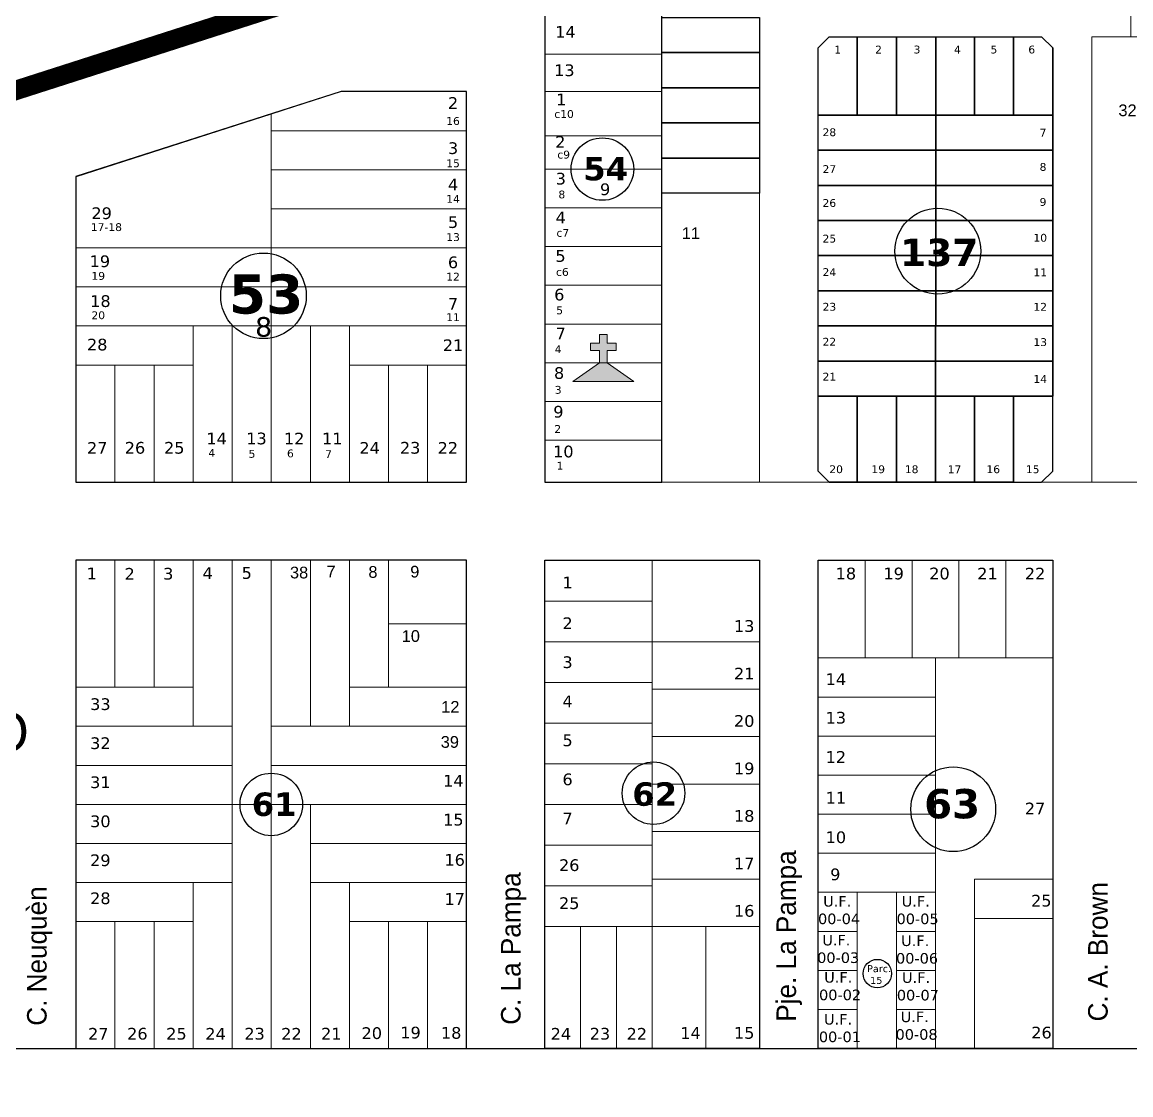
# Model space of a CAD drawing. Header units: millimetres. Extents: x 0 to 6558, y 60 to 10727.
# Drawn here: x 3666.2 to 3950, y 7413.3 to 7687.9 of the extents above; entities that cross this region are included whole.
import ezdxf

# ---------------------------------------------------------------- set-up
doc = ezdxf.new("R2010")
doc.units = ezdxf.units.MM
doc.linetypes.add('ACAD_ISO04W100', pattern=[30, 24, -3, 0, -3])
for name, color, linetype, lineweight in [('0 FERROCARRIL', 5, 'Continuous', 18), ('0 NOMBRE DE BARRIOS', 251, 'Continuous', 35), ('0 N° DE PARCELA', 255, 'Continuous', 25), ('0 SIG - PARCELAS', 252, 'Continuous', 18), ('EQUIPAMIENTOS', 10, 'Continuous', 18)]:
    doc.layers.add(name, color=color, linetype=linetype, lineweight=lineweight)
for name, color, linetype in [('0 NOMBRE DE CALLES', 255, 'Continuous'), ('0 N° DE MANZANA', 255, 'Continuous'), ('0 SIG - CHACRAS', 253, 'Continuous'), ('0 SIG - MANZANAS', 253, 'Continuous'), ('PLANO SIN MENSURA APROBADA VILLA SARMIENTO', 31, 'Continuous')]:
    doc.layers.add(name, color=color, linetype=linetype)
doc.styles.get("Standard").update_dxf_attribs({"font": 'arial.ttf'})
doc.styles.add('STYLE1', font='arial.ttf')

# ---------------------------------------------------------------- blocks, each defined once
blk = doc.blocks.new('IGLESIA')
at = {"linetype": 'Continuous'}
for points in [[(-4.8, 49.2), (-16.3, 49.2), (-16.3, 39.6), (-4.8, 39.6), (-4.8, 24), (4.8, 24), (4.8, 39.6), (16.3, 39.6), (16.3, 49.2), (4.8, 49.2), (4.8, 60), (-4.8, 60)], [(4.8, 24), (-4.8, 24), (-39, 0), (39, 0)]]:
    blk.add_hatch(color=256, dxfattribs=at).paths.add_polyline_path(points)
for p, q in [((-4.8, 60), (-4.8, 49.2)), ((-4.8, 60), (4.8, 60)), ((4.8, 60), (4.8, 49.2)), ((-16.3, 49.2), (-16.3, 39.6)), ((-4.8, 49.2), (-16.3, 49.2)), ((4.8, 49.2), (16.3, 49.2)), ((16.3, 49.2), (16.3, 39.6)), ((-4.8, 39.6), (-16.3, 39.6)), ((-4.8, 39.6), (-4.8, 24)), ((4.8, 39.6), (16.3, 39.6)), ((4.8, 39.6), (4.8, 24)), ((-4.8, 24), (-39, 0)), ((-4.8, 24), (4.8, 24)), ((4.8, 24), (39, 0)), ((-39, 0), (39, 0))]:
    blk.add_line(p, q, dxfattribs=at)

msp = doc.modelspace()

# ---------------------------------------------------------------- linework, layer by layer
at = {"layer": '0 FERROCARRIL', "color": 253, "linetype": 'ACAD_ISO04W100', "const_width": 5}
msp.add_lwpolyline([(109.624, 6684.639), (525.882, 6828.094), (942.14, 6971.549), (1174.005, 7049.313), (1449.871, 7141.835), (1869.827, 7294.051), (2014.038, 7345.499, -0.0608028), (2199.979, 7371.655), (2736.887, 7371.655, 0.0947228), (2818.9, 7395.432), (2901.999, 7425.105), (3179.979, 7514.739), (3199.979, 7521.095), (4019.364, 7784.447, -0.1059511), (4109.937, 7793.522), (4204, 7793.522)], format="xyb", dxfattribs=at)
at = {"layer": '0 N° DE MANZANA'}
for centre, radius in [((3814.736, 7650.27), 8), ((3727.981, 7617.819), 10.95), ((3827.81, 7490.486), 8), ((3904.522, 7486.377), 10.861), ((3729.979, 7487.605), 8)]:
    msp.add_circle(centre, radius, dxfattribs=at)
at = {"layer": '0 N° DE PARCELA'}
msp.add_circle((3885.101, 7444.302), 3.642, dxfattribs=at)
at = {"layer": '0 SIG - CHACRAS'}
msp.add_lwpolyline([(3199.979, 7425.105), (4179.979, 7425.105), (4179.979, 8400.105), (3199.979, 8400.105)], close=True, dxfattribs=at)
at = {"layer": '0 SIG - MANZANAS'}
for points in [[(3829.979, 7697.035), (3799.979, 7690.375), (3799.979, 7570.105), (3829.979, 7570.105), (3829.979, 7697.035)], [(3747.889, 7670.105), (3679.979, 7648.34), (3679.979, 7570.105), (3779.979, 7570.105), (3779.979, 7670.105), (3747.889, 7670.105)]]:
    msp.add_lwpolyline(points, dxfattribs=at)
for points in [[(3747.889, 7670.105), (3679.979, 7648.325), (3679.979, 7570.105), (3779.979, 7570.105), (3779.979, 7670.105)], [(3779.979, 7550.105), (3679.979, 7550.105), (3679.979, 7425.105), (3779.979, 7425.105)], [(3799.979, 7550.105), (3854.979, 7550.105), (3854.979, 7425.105), (3799.979, 7425.105)], [(3869.979, 7550.105), (3929.979, 7550.105), (3929.979, 7425.105), (3869.979, 7425.105)]]:
    msp.add_lwpolyline(points, close=True, dxfattribs=at)
at = {"layer": '0 SIG - PARCELAS'}
for p, q in [((3829.979, 7570.105), (3829.979, 7687.529)), ((3799.979, 7679.675), (3829.979, 7679.675)), ((3799.979, 7670.105), (3829.979, 7670.105)), ((3799.979, 7670.105), (3829.979, 7670.105)), ((3829.979, 7644.105), (3854.979, 7644.105))]:
    msp.add_line(p, q, dxfattribs=at)
for points in [[(3854.979, 7570.105), (3939.979, 7570.105), (3939.979, 7684.105), (3949.979, 7684.105), (3949.979, 7736.475), (3854.979, 7707.553), (3829.979, 7699.745), (3829.979, 7644.105), (3854.979, 7644.105)], [(3829.979, 7697.035), (3799.979, 7690.375), (3799.979, 7679.675), (3829.979, 7679.675)], [(4020.479, 7684.105), (3939.979, 7684.105), (3939.979, 7570.105), (4049.979, 7570.105), (4049.979, 7670.105), (4020.479, 7670.105)], [(3799.979, 7679.675), (3829.979, 7679.675), (3829.979, 7670.105), (3799.979, 7670.105)], [(3799.979, 7670.105), (3829.979, 7670.105), (3829.979, 7658.81), (3799.979, 7658.81)], [(3729.979, 7660.105), (3779.979, 7660.105), (3779.979, 7650.105), (3729.979, 7650.105)], [(3799.979, 7658.81), (3829.979, 7658.81), (3829.979, 7650.27), (3799.979, 7650.27)], [(3729.979, 7650.105), (3779.979, 7650.105), (3779.979, 7640.105), (3729.979, 7640.105)], [(3799.979, 7650.27), (3829.979, 7650.27), (3829.979, 7640.353), (3799.979, 7640.353)], [(3829.979, 7644.105), (3854.979, 7644.105), (3854.979, 7570.105), (3829.979, 7570.105)], [(3829.979, 7644.105), (3854.979, 7644.105), (3854.979, 7570.105), (3829.979, 7570.105)], [(3829.979, 7644.105), (3854.979, 7644.105), (3854.979, 7570.105), (3829.979, 7570.105)], [(3729.979, 7640.105), (3779.979, 7640.105), (3779.979, 7630.105), (3729.979, 7630.105)], [(3799.979, 7640.353), (3829.979, 7640.353), (3829.979, 7630.435), (3799.979, 7630.435)], [(3799.979, 7630.435), (3829.979, 7630.435), (3829.979, 7620.518), (3799.979, 7620.518)], [(3679.979, 7630.105), (3729.979, 7630.105), (3729.979, 7620.105), (3679.979, 7620.105)], [(3729.979, 7630.105), (3779.979, 7630.105), (3779.979, 7620.105), (3729.979, 7620.105)], [(3679.979, 7620.105), (3729.979, 7620.105), (3729.979, 7610.105), (3679.979, 7610.105)], [(3729.979, 7620.105), (3779.979, 7620.105), (3779.979, 7610.105), (3729.979, 7610.105)], [(3799.979, 7620.518), (3829.979, 7620.518), (3829.979, 7610.601), (3799.979, 7610.601)], [(3829.979, 7600.683), (3799.979, 7600.683), (3799.979, 7610.601), (3829.979, 7610.601)], [(3679.979, 7610.105), (3709.979, 7610.105), (3709.979, 7600.105), (3679.979, 7600.105)], [(3709.979, 7610.105), (3719.979, 7610.105), (3719.979, 7570.105), (3709.979, 7570.105)], [(3719.979, 7610.105), (3729.979, 7610.105), (3729.979, 7570.105), (3719.979, 7570.105)], [(3729.979, 7610.105), (3739.979, 7610.105), (3739.979, 7570.105), (3729.979, 7570.105)], [(3739.979, 7610.105), (3749.979, 7610.105), (3749.979, 7570.105), (3739.979, 7570.105)], [(3749.979, 7610.105), (3779.979, 7610.105), (3779.979, 7600.105), (3749.979, 7600.105)], [(3679.979, 7600.105), (3689.979, 7600.105), (3689.979, 7570.105), (3679.979, 7570.105)], [(3689.979, 7600.105), (3699.979, 7600.105), (3699.979, 7570.105), (3689.979, 7570.105)], [(3699.979, 7600.105), (3709.979, 7600.105), (3709.979, 7570.105), (3699.979, 7570.105)], [(3749.979, 7600.105), (3759.979, 7600.105), (3759.979, 7570.105), (3749.979, 7570.105)], [(3759.979, 7600.105), (3769.979, 7600.105), (3769.979, 7570.105), (3759.979, 7570.105)], [(3769.979, 7600.105), (3779.979, 7600.105), (3779.979, 7570.105), (3769.979, 7570.105)], [(3799.979, 7590.766), (3829.979, 7590.766), (3829.979, 7600.683), (3799.979, 7600.683)], [(3829.979, 7580.849), (3799.979, 7580.849), (3799.979, 7590.766), (3829.979, 7590.766)], [(3799.979, 7570.105), (3829.979, 7570.105), (3829.979, 7580.849), (3799.979, 7580.849)], [(3679.979, 7550.105), (3689.979, 7550.105), (3689.979, 7517.605), (3679.979, 7517.605)], [(3689.979, 7550.105), (3699.979, 7550.105), (3699.979, 7517.605), (3689.979, 7517.605)], [(3699.979, 7550.105), (3709.979, 7550.105), (3709.979, 7517.605), (3699.979, 7517.605)], [(3709.979, 7550.105), (3719.979, 7550.105), (3719.979, 7507.605), (3709.979, 7507.605)], [(3719.979, 7550.105), (3729.979, 7550.105), (3729.979, 7487.605), (3719.979, 7487.605)], [(3729.979, 7550.105), (3739.979, 7550.105), (3739.979, 7507.605), (3729.979, 7507.605)], [(3739.979, 7550.105), (3749.979, 7550.105), (3749.979, 7507.605), (3739.979, 7507.605)], [(3749.979, 7550.105), (3759.979, 7550.105), (3759.979, 7517.605), (3749.979, 7517.605)], [(3759.979, 7533.855), (3779.979, 7533.855), (3779.979, 7550.105), (3759.979, 7550.105)], [(3799.979, 7539.688), (3827.479, 7539.688), (3827.479, 7550.105), (3799.979, 7550.105)], [(3827.479, 7529.271), (3854.979, 7529.271), (3854.979, 7550.105), (3827.479, 7550.105)], [(3869.979, 7550.105), (3881.979, 7550.105), (3881.979, 7525.105), (3869.979, 7525.105)], [(3881.979, 7550.105), (3893.979, 7550.105), (3893.979, 7525.105), (3881.979, 7525.105)], [(3893.979, 7550.105), (3905.979, 7550.105), (3905.979, 7525.105), (3893.979, 7525.105)], [(3905.979, 7550.105), (3917.979, 7550.105), (3917.979, 7525.105), (3905.979, 7525.105)], [(3917.979, 7550.105), (3929.979, 7550.105), (3929.979, 7525.105), (3917.979, 7525.105)], [(3799.979, 7529.271), (3827.479, 7529.271), (3827.479, 7539.688), (3799.979, 7539.688)], [(3759.979, 7533.855), (3779.979, 7533.855), (3779.979, 7517.605), (3759.979, 7517.605)], [(3799.979, 7518.855), (3827.479, 7518.855), (3827.479, 7529.271), (3799.979, 7529.271)], [(3827.479, 7517.119), (3854.979, 7517.119), (3854.979, 7529.271), (3827.479, 7529.271)], [(3869.979, 7525.105), (3899.979, 7525.105), (3899.979, 7515.105), (3869.979, 7515.105)], [(3679.979, 7507.605), (3709.979, 7507.605), (3709.979, 7517.605), (3679.979, 7517.605)], [(3749.979, 7507.605), (3779.979, 7507.605), (3779.979, 7517.605), (3749.979, 7517.605)], [(3799.979, 7508.438), (3827.479, 7508.438), (3827.479, 7518.855), (3799.979, 7518.855)], [(3827.479, 7504.966), (3854.979, 7504.966), (3854.979, 7517.119), (3827.479, 7517.119)], [(3869.979, 7515.105), (3899.979, 7515.105), (3899.979, 7505.105), (3869.979, 7505.105)], [(3799.979, 7498.021), (3827.479, 7498.021), (3827.479, 7508.438), (3799.979, 7508.438)], [(3679.979, 7497.605), (3719.979, 7497.605), (3719.979, 7507.605), (3679.979, 7507.605)], [(3729.979, 7507.605), (3779.979, 7507.605), (3779.979, 7497.605), (3729.979, 7497.605)], [(3827.479, 7492.813), (3854.979, 7492.813), (3854.979, 7504.966), (3827.479, 7504.966)], [(3869.979, 7505.105), (3899.979, 7505.105), (3899.979, 7495.105), (3869.979, 7495.105)], [(3679.979, 7487.605), (3719.979, 7487.605), (3719.979, 7497.605), (3679.979, 7497.605)], [(3729.979, 7497.605), (3779.979, 7497.605), (3779.979, 7487.605), (3729.979, 7487.605)], [(3799.979, 7487.605), (3827.479, 7487.605), (3827.479, 7498.021), (3799.979, 7498.021)], [(3869.979, 7495.105), (3899.979, 7495.105), (3899.979, 7485.105), (3869.979, 7485.105)], [(3827.479, 7480.66), (3854.979, 7480.66), (3854.979, 7492.813), (3827.479, 7492.813)], [(3679.979, 7487.605), (3719.979, 7487.605), (3719.979, 7477.605), (3679.979, 7477.605)], [(3719.979, 7425.105), (3729.979, 7425.105), (3729.979, 7487.605), (3719.979, 7487.605)], [(3739.979, 7425.105), (3729.979, 7425.105), (3729.979, 7487.605), (3739.979, 7487.605)], [(3779.979, 7487.605), (3739.979, 7487.605), (3739.979, 7477.605), (3779.979, 7477.605)], [(3799.979, 7477.188), (3827.479, 7477.188), (3827.479, 7487.605), (3799.979, 7487.605)], [(3869.979, 7485.105), (3899.979, 7485.105), (3899.979, 7475.105), (3869.979, 7475.105)], [(3827.479, 7468.508), (3854.979, 7468.508), (3854.979, 7480.66), (3827.479, 7480.66)], [(3679.979, 7477.605), (3719.979, 7477.605), (3719.979, 7467.605), (3679.979, 7467.605)], [(3779.979, 7477.605), (3739.979, 7477.605), (3739.979, 7467.605), (3779.979, 7467.605)], [(3799.979, 7466.771), (3827.479, 7466.771), (3827.479, 7477.188), (3799.979, 7477.188)], [(3869.979, 7475.105), (3899.979, 7475.105), (3899.979, 7465.105), (3869.979, 7465.105)], [(3827.479, 7456.355), (3854.979, 7456.355), (3854.979, 7468.508), (3827.479, 7468.508)], [(3909.979, 7468.455), (3929.979, 7468.455), (3929.979, 7458.375), (3909.979, 7458.375)], [(3679.979, 7467.605), (3709.979, 7467.605), (3709.979, 7457.605), (3679.979, 7457.605)], [(3709.979, 7425.105), (3719.979, 7425.105), (3719.979, 7467.605), (3709.979, 7467.605)], [(3749.979, 7425.105), (3739.979, 7425.105), (3739.979, 7467.605), (3749.979, 7467.605)], [(3779.979, 7467.605), (3749.979, 7467.605), (3749.979, 7457.605), (3779.979, 7457.605)], [(3799.979, 7456.355), (3827.479, 7456.355), (3827.479, 7466.771), (3799.979, 7466.771)], [(3869.979, 7465.105), (3879.979, 7465.105), (3879.979, 7455.105), (3869.979, 7455.105)], [(3879.979, 7465.105), (3889.979, 7465.105), (3889.979, 7425.105), (3879.979, 7425.105)], [(3889.979, 7465.105), (3899.979, 7465.105), (3899.979, 7455.105), (3889.979, 7455.105)], [(3679.979, 7425.105), (3689.979, 7425.105), (3689.979, 7457.605), (3679.979, 7457.605)], [(3689.979, 7425.105), (3699.979, 7425.105), (3699.979, 7457.605), (3689.979, 7457.605)], [(3699.979, 7425.105), (3709.979, 7425.105), (3709.979, 7457.605), (3699.979, 7457.605)], [(3759.979, 7425.105), (3749.979, 7425.105), (3749.979, 7457.605), (3759.979, 7457.605)], [(3769.979, 7425.105), (3759.979, 7425.105), (3759.979, 7457.605), (3769.979, 7457.605)], [(3779.979, 7425.105), (3769.979, 7425.105), (3769.979, 7457.605), (3779.979, 7457.605)], [(3909.979, 7458.375), (3929.979, 7458.375), (3929.979, 7425.105), (3909.979, 7425.105)], [(3799.979, 7456.355), (3809.146, 7456.355), (3809.146, 7425.105), (3799.979, 7425.105)], [(3809.146, 7456.355), (3818.312, 7456.355), (3818.312, 7425.105), (3809.146, 7425.105)], [(3818.312, 7456.355), (3827.479, 7456.355), (3827.479, 7425.105), (3818.312, 7425.105)], [(3827.479, 7456.355), (3841.229, 7456.355), (3841.229, 7425.105), (3827.479, 7425.105)], [(3841.229, 7456.355), (3854.979, 7456.355), (3854.979, 7425.105), (3841.229, 7425.105)], [(3869.979, 7455.105), (3879.979, 7455.105), (3879.979, 7445.105), (3869.979, 7445.105)], [(3889.979, 7455.105), (3899.979, 7455.105), (3899.979, 7445.105), (3889.979, 7445.105)], [(3869.979, 7445.105), (3879.979, 7445.105), (3879.979, 7435.105), (3869.979, 7435.105)], [(3889.979, 7445.105), (3899.979, 7445.105), (3899.979, 7435.105), (3889.979, 7435.105)], [(3869.979, 7435.105), (3879.979, 7435.105), (3879.979, 7425.105), (3869.979, 7425.105)], [(3889.979, 7435.105), (3899.979, 7435.105), (3899.979, 7425.105), (3889.979, 7425.105)]]:
    msp.add_lwpolyline(points, close=True, dxfattribs=at)
for points in [[(3747.889, 7670.105), (3729.979, 7664.365), (3729.979, 7660.105), (3779.979, 7660.105), (3779.979, 7670.105), (3747.889, 7670.105)], [(3679.979, 7648.325), (3679.979, 7630.105), (3729.979, 7630.105), (3729.979, 7664.361), (3679.979, 7648.325)], [(3872.809, 7570.105), (3927.149, 7570.105)], [(3872.809, 7570.105), (3927.149, 7570.105)], [(3899.979, 7525.105), (3929.979, 7525.105), (3929.979, 7468.455), (3909.979, 7468.455), (3909.979, 7425.105), (3899.979, 7425.105), (3899.979, 7525.105)]]:
    msp.add_lwpolyline(points, dxfattribs=at)
at = {"layer": 'PLANO SIN MENSURA APROBADA VILLA SARMIENTO'}
for p, q in [((3869.979, 7681.275), (3872.809, 7684.105)), ((3872.809, 7684.105), (3927.149, 7684.105)), ((3879.979, 7664.105), (3879.979, 7684.105)), ((3889.979, 7664.105), (3889.979, 7684.105)), ((3900.052, 7628.105), (3900.052, 7684.105)), ((3909.979, 7664.105), (3909.979, 7684.105)), ((3919.979, 7664.105), (3919.979, 7684.105)), ((3927.149, 7684.105), (3929.979, 7681.275)), ((3869.979, 7572.935), (3869.979, 7681.275)), ((3929.979, 7572.935), (3929.979, 7681.275)), ((3829.979, 7680.105), (3854.979, 7680.105)), ((3829.979, 7671.105), (3854.979, 7671.105)), ((3829.979, 7662.105), (3854.979, 7662.105)), ((3869.979, 7664.105), (3929.979, 7664.105)), ((3829.979, 7653.105), (3854.979, 7653.105)), ((3869.979, 7655.105), (3929.979, 7655.105)), ((3869.979, 7646.105), (3929.979, 7646.105)), ((3869.979, 7637.105), (3899.979, 7637.105)), ((3899.979, 7637.105), (3929.979, 7637.105)), ((3869.979, 7628.105), (3899.979, 7628.105)), ((3899.979, 7628.105), (3929.979, 7628.105)), ((3899.979, 7570.105), (3900.052, 7628.105)), ((3869.979, 7619.105), (3900.052, 7619.105)), ((3900.052, 7619.105), (3929.979, 7619.105)), ((3869.979, 7610.105), (3929.979, 7610.105)), ((3869.979, 7601.105), (3929.979, 7601.105)), ((3869.979, 7592.105), (3929.979, 7592.105)), ((3879.979, 7570.105), (3879.979, 7592.105)), ((3889.979, 7570.105), (3889.979, 7592.105)), ((3909.979, 7570.105), (3909.979, 7592.105)), ((3919.979, 7570.105), (3919.979, 7592.105)), ((3869.979, 7572.935), (3872.809, 7570.105)), ((3929.979, 7572.935), (3927.149, 7570.105)), ((3872.809, 7570.105), (3927.149, 7570.105))]:
    msp.add_line(p, q, dxfattribs=at)
for points in [[(3829.979, 7689.105), (3854.979, 7689.105), (3854.979, 7680.105), (3829.979, 7680.105)], [(3872.809, 7684.105), (3879.979, 7684.105), (3879.979, 7664.105), (3869.979, 7664.105), (3869.979, 7681.275)], [(3879.979, 7684.105), (3889.979, 7684.105), (3889.979, 7664.105), (3879.979, 7664.105)], [(3889.979, 7684.105), (3900.052, 7684.105), (3900.052, 7664.105), (3889.979, 7664.105)], [(3900.052, 7684.105), (3909.979, 7684.105), (3909.979, 7664.105), (3900.052, 7664.105)], [(3909.979, 7684.105), (3919.979, 7684.105), (3919.979, 7664.105), (3909.979, 7664.105)], [(3919.979, 7684.105), (3927.149, 7684.105), (3929.979, 7681.275), (3929.979, 7664.105), (3919.979, 7664.105)], [(3829.979, 7680.105), (3854.979, 7680.105), (3854.979, 7671.105), (3829.979, 7671.105)], [(3829.979, 7671.105), (3854.979, 7671.105), (3854.979, 7662.105), (3829.979, 7662.105)], [(3829.979, 7662.105), (3854.979, 7662.105), (3854.979, 7653.105), (3829.979, 7653.105)], [(3869.979, 7664.105), (3900.052, 7664.105), (3900.052, 7655.105), (3869.979, 7655.105)], [(3900.052, 7664.105), (3929.979, 7664.105), (3929.979, 7655.105), (3900.052, 7655.105)], [(3829.979, 7653.105), (3854.979, 7653.105), (3854.979, 7644.105), (3829.979, 7644.105)], [(3869.979, 7655.105), (3900.052, 7655.105), (3900.052, 7646.105), (3869.979, 7646.105)], [(3900.052, 7655.105), (3929.979, 7655.105), (3929.979, 7646.105), (3900.052, 7646.105)], [(3869.979, 7646.105), (3900.052, 7646.105), (3900.052, 7637.105), (3869.979, 7637.105)], [(3900.052, 7646.105), (3929.979, 7646.105), (3929.979, 7637.105), (3900.052, 7637.105)], [(3869.979, 7637.105), (3900.052, 7637.105), (3900.052, 7628.105), (3869.979, 7628.105)], [(3900.052, 7637.105), (3929.979, 7637.105), (3929.979, 7628.105), (3900.052, 7628.105)], [(3869.979, 7628.105), (3900.052, 7628.105), (3900.052, 7619.105), (3869.979, 7619.105)], [(3869.979, 7628.105), (3900.052, 7628.105), (3900.052, 7619.105), (3869.979, 7619.105)], [(3900.052, 7628.105), (3929.979, 7628.105), (3929.979, 7619.105), (3900.052, 7619.105)], [(3869.979, 7619.105), (3900.03, 7619.105), (3900.03, 7610.105), (3869.979, 7610.105)], [(3900.03, 7619.105), (3929.979, 7619.105), (3929.979, 7610.105), (3900.03, 7610.105)], [(3869.979, 7610.105), (3900.018, 7610.105), (3900.018, 7601.105), (3869.979, 7601.105)], [(3900.018, 7610.105), (3929.979, 7610.105), (3929.979, 7601.105), (3900.018, 7601.105)], [(3869.979, 7601.105), (3900.007, 7601.105), (3900.007, 7592.105), (3869.979, 7592.105)], [(3900.018, 7601.105), (3929.979, 7601.105), (3929.979, 7592.105), (3900.018, 7592.105)], [(3869.979, 7592.105), (3879.979, 7592.105), (3879.979, 7570.105), (3872.809, 7570.105), (3869.979, 7572.935)], [(3879.979, 7592.105), (3889.979, 7592.105), (3889.979, 7570.105), (3879.979, 7570.105)], [(3889.979, 7592.105), (3899.979, 7592.105), (3899.979, 7570.105), (3889.979, 7570.105)], [(3900.018, 7592.105), (3909.979, 7592.105), (3909.979, 7570.105), (3900.018, 7570.105)], [(3909.979, 7592.105), (3919.979, 7592.105), (3919.979, 7570.105), (3909.979, 7570.105)], [(3929.979, 7592.105), (3919.979, 7592.105), (3919.979, 7570.105), (3927.149, 7570.105), (3929.979, 7572.935)]]:
    msp.add_lwpolyline(points, close=True, dxfattribs=at)
msp.add_circle((3900.577, 7629.255), 11.004, dxfattribs=at)

# ---------------------------------------------------------------- block references
at = {"layer": 'EQUIPAMIENTOS', "linetype": 'Continuous', "xscale": 0.2000000000007276, "yscale": 0.2000000000007276, "zscale": 0.2000000000007276}
msp.add_blockref('IGLESIA', (3814.979, 7595.883), dxfattribs=at)

# ---------------------------------------------------------------- texts
at = {"layer": '0 NOMBRE DE BARRIOS', "linetype": 'Continuous', "lineweight": 25, "insert": (3599.335, 7506.114), "char_height": 10, "width": 338.88889, "attachment_point": 5}
msp.add_mtext('{\\fBankGothic Lt BT|b0|i0|c0|p34;Bº VILLA SARMIENTO}', dxfattribs=at)
at = {"layer": '0 NOMBRE DE CALLES', "linetype": 'Continuous', "char_height": 5, "width": 783.33333, "attachment_point": 4, "rotation": 90}
for s, insert in [('\\pt10;{\\fBankGothic Lt BT|b0|i0|c0|p34;Pje. La Pampa}', (3862.543, 7431.979)), ('\\pt10;{\\fBankGothic Lt BT|b0|i0|c0|p34;C. La Pampa}', (3792.041, 7431.184)), ('\\pt10;{\\fBankGothic Lt BT|b0|i0|c0|p34;C. Neuquèn}', (3670.732, 7430.949)), ('\\pt10;{\\fBankGothic Lt BT|b0|i0|c0|p34;C. A. Brown}', (3941.584, 7432.049))]:
    msp.add_mtext(s, dxfattribs=dict(at, insert=insert))
at = {"layer": '0 N° DE MANZANA', "attachment_point": 4}
for s, insert, char_height, width in [('{\\fVerdana|b1|i0|c0|p34;54}', (3809.84, 7650.333), 6, 335.72646), ('{\\fVerdana|b1|i0|c0|p34;53}', (3719.108, 7618.191), 10, 338.88889), ('{\\fVerdana|b0|i0|c0|p34;\\C256;8}', (3725.847, 7609.827), 5, 338.88889), ('{\\fVerdana|b1|i0|c0|p34;62}', (3822.376, 7490.211), 6, 338.88889), ('{\\fVerdana|b1|i0|c0|p34;63}', (3897.081, 7487.733), 7.5, 254.16667), ('{\\fVerdana|b1|i0|c0|p34;61}', (3724.979, 7487.605), 6, 338.88889)]:
    msp.add_mtext(s, dxfattribs=dict(at, insert=insert, char_height=char_height, width=width))
at = {"layer": '0 N° DE PARCELA', "char_height": 3, "attachment_point": 4, "style": 'STYLE1'}
for s, insert in [('\\pt6;{\\fVerdana|b0|i0|c0|p34;14}', (3802.645, 7685.393)), ('\\pt6;{\\fVerdana|b0|i0|c0|p34;13}', (3802.37, 7675.539)), ('\\pt9;{\\fVerdana|b0|i0|c0|p34;2}', (3775.199, 7667.184)), ('\\pt9;{\\fVerdana|b0|i0|c0|p34;1}', (3802.895, 7668.085)), ('32', (3946.807, 7665.296)), ('\\pt9;{\\fVerdana|b0|i0|c0|p34;2}', (3802.65, 7657.225)), ('\\pt9;{\\fVerdana|b0|i0|c0|p34;3}', (3775.199, 7655.596)), ('\\pt9;{\\fVerdana|b0|i0|c0|p34;4}', (3775.199, 7646.294)), ('\\pt9;{\\fVerdana|b0|i0|c0|p34;3}', (3802.767, 7647.794)), ('\\pt9;{\\fVerdana|b0|i0|c0|p34;9}', (3814.125, 7645.074)), ('\\pt9;{\\fVerdana|b0|i0|c0|p34;29}', (3683.947, 7638.945)), ('\\pt9;{\\fVerdana|b0|i0|c0|p34;4}', (3802.771, 7637.875)), ('\\pt9;{\\fVerdana|b0|i0|c0|p34;5}', (3775.199, 7636.669)), ('11', (3835.053, 7633.859)), ('\\pt9;{\\fVerdana|b0|i0|c0|p34;19}', (3683.487, 7626.637)), ('\\pt9;{\\fVerdana|b0|i0|c0|p34;6}', (3775.199, 7626.378)), ('\\pt9;{\\fVerdana|b0|i0|c0|p34;5}', (3802.705, 7627.999)), ('\\pt9;{\\fVerdana|b0|i0|c0|p34;6}', (3802.388, 7618.12)), ('\\pt9;{\\fVerdana|b0|i0|c0|p34;7}', (3775.199, 7615.782)), ('\\pt9;{\\fVerdana|b0|i0|c0|p34;7}', (3802.746, 7608.156)), ('\\pt9;{\\fVerdana|b0|i0|c0|p34;28}', (3682.812, 7605.313)), ('\\pt9;{\\fVerdana|b0|i0|c0|p34;21}', (3773.886, 7605.16)), ('\\pt9;{\\fVerdana|b0|i0|c0|p34;8}', (3802.345, 7598.033)), ('\\pt9;{\\fVerdana|b0|i0|c0|p34;9}', (3802.166, 7588.115)), ('\\pt9;{\\fVerdana|b0|i0|c0|p34;14}', (3713.375, 7581.272)), ('\\pt9;{\\fVerdana|b0|i0|c0|p34;13}', (3723.582, 7581.272)), ('\\pt9;{\\fVerdana|b0|i0|c0|p34;12}', (3733.224, 7581.272)), ('\\pt9;{\\fVerdana|b0|i0|c0|p34;11}', (3742.975, 7581.272)), ('\\pt9;{\\fVerdana|b0|i0|c0|p34;27}', (3682.812, 7578.883)), ('\\pt9;{\\fVerdana|b0|i0|c0|p34;26}', (3692.484, 7578.883)), ('\\pt9;{\\fVerdana|b0|i0|c0|p34;25}', (3702.529, 7578.883)), ('\\pt9;{\\fVerdana|b0|i0|c0|p34;24}', (3752.521, 7578.883)), ('\\pt9;{\\fVerdana|b0|i0|c0|p34;23}', (3762.908, 7578.883)), ('\\pt9;{\\fVerdana|b0|i0|c0|p34;22}', (3772.555, 7578.883)), ('\\pt9;{\\fVerdana|b0|i0|c0|p34;10}', (3802.116, 7577.936)), ('\\pt6;{\\fVerdana|b0|i0|c0|p34;1}', (3682.737, 7546.74)), ('\\pt6;{\\fVerdana|b0|i0|c0|p34;2}', (3692.43, 7546.642)), ('\\pt6;{\\fVerdana|b0|i0|c0|p34;3}', (3702.319, 7546.642)), ('\\pt6;{\\fVerdana|b0|i0|c0|p34;4}', (3712.403, 7546.838)), ('\\pt6;{\\fVerdana|b0|i0|c0|p34;5}', (3722.403, 7546.838)), ('38', (3734.772, 7546.955)), ('7', (3744.13, 7547.26)), ('8', (3754.842, 7547.103)), ('9', (3765.555, 7547.182)), ('\\pt6;{\\fVerdana|b0|i0|c0|p34;18}', (3874.431, 7546.698)), ('\\pt6;{\\fVerdana|b0|i0|c0|p34;19}', (3886.657, 7546.698)), ('\\pt6;{\\fVerdana|b0|i0|c0|p34;20}', (3898.383, 7546.698)), ('\\pt6;{\\fVerdana|b0|i0|c0|p34;21}', (3910.663, 7546.698)), ('\\pt6;{\\fVerdana|b0|i0|c0|p34;22}', (3922.85, 7546.698)), ('\\pt6;{\\fVerdana|b0|i0|c0|p34;1}', (3804.504, 7544.409)), ('\\pt6;{\\fVerdana|b0|i0|c0|p34;2}', (3804.504, 7533.993)), ('\\pt6;{\\fVerdana|b0|i0|c0|p34;13}', (3848.406, 7533.255)), ('10', (3763.365, 7530.7)), ('\\pt6;{\\fVerdana|b0|i0|c0|p34;3}', (3804.504, 7523.993)), ('\\pt6;{\\fVerdana|b0|i0|c0|p34;21}', (3848.406, 7521.102)), ('\\pt6;{\\fVerdana|b0|i0|c0|p34;14}', (3871.868, 7519.668)), ('\\pt6;{\\fVerdana|b0|i0|c0|p34;33}', (3683.621, 7513.254)), ('12', (3773.481, 7512.579)), ('\\pt6;{\\fVerdana|b0|i0|c0|p34;4}', (3804.504, 7513.993)), ('\\pt6;{\\fVerdana|b0|i0|c0|p34;13}', (3871.868, 7509.777)), ('\\pt6;{\\fVerdana|b0|i0|c0|p34;20}', (3848.406, 7508.949)), ('\\pt6;{\\fVerdana|b0|i0|c0|p34;5}', (3804.504, 7503.993)), ('\\pt6;{\\fVerdana|b0|i0|c0|p34;32}', (3683.621, 7503.254)), ('39', (3773.356, 7503.583)), ('\\pt6;{\\fVerdana|b0|i0|c0|p34;12}', (3871.868, 7499.753)), ('\\pt6;{\\fVerdana|b0|i0|c0|p34;19}', (3848.406, 7496.797)), ('\\pt6;{\\fVerdana|b0|i0|c0|p34;31}', (3683.621, 7493.254)), ('\\pt6;{\\fVerdana|b0|i0|c0|p34;14}', (3773.963, 7493.681)), ('\\pt6;{\\fVerdana|b0|i0|c0|p34;6}', (3804.504, 7493.993)), ('\\pt6;{\\fVerdana|b0|i0|c0|p34;11}', (3871.868, 7489.332)), ('\\pt6;{\\fVerdana|b0|i0|c0|p34;7}', (3804.504, 7483.993)), ('\\pt6;{\\fVerdana|b0|i0|c0|p34;18}', (3848.406, 7484.644)), ('\\pt9;{\\fVerdana|b0|i0|c0|p34;27}', (3922.85, 7486.56)), ('\\pt6;{\\fVerdana|b0|i0|c0|p34;30}', (3683.621, 7483.254)), ('\\pt6;{\\fVerdana|b0|i0|c0|p34;15}', (3773.963, 7483.681)), ('\\pt6;{\\fVerdana|b0|i0|c0|p34;10}', (3871.868, 7479.175)), ('\\pt6;{\\fVerdana|b0|i0|c0|p34;29}', (3683.621, 7473.285)), ('\\pt6;{\\fVerdana|b0|i0|c0|p34;16}', (3774.303, 7473.391)), ('\\pt6;{\\fVerdana|b0|i0|c0|p34;26}', (3803.621, 7472.035)), ('\\pt6;{\\fVerdana|b0|i0|c0|p34;17}', (3848.406, 7472.491)), ('\\pt6;{\\fVerdana|b0|i0|c0|p34;9}', (3873.027, 7469.667)), ('\\pt6;{\\fVerdana|b0|i0|c0|p34;28}', (3683.621, 7463.547)), ('\\pt6;{\\fVerdana|b0|i0|c0|p34;17}', (3774.303, 7463.391)), ('\\pt6;{\\fVerdana|b0|i0|c0|p34;25}', (3803.621, 7462.297)), ('\\pt6;{\\fVerdana|b0|i0|c0|p34; \\H0.9x;U.F.\\P00-04}', (3869.923, 7460.54)), ('\\pt6;{\\fVerdana|b0|i0|c0|p34; \\H0.9x;U.F.\\P00-05}', (3890.021, 7460.54)), ('\\pt9;{\\fVerdana|b0|i0|c0|p34;25}', (3924.442, 7462.941)), ('\\pt6;{\\fVerdana|b0|i0|c0|p34;16}', (3848.406, 7460.338)), ('\\pt6;{\\fVerdana|b0|i0|c0|p34; \\H0.9x;U.F.\\P00-03}', (3869.697, 7450.59)), ('\\pt6;{\\fVerdana|b0|i0|c0|p34; \\H0.9x;U.F.\\P00-06}', (3889.881, 7450.436)), ('\\pt6;{\\fVerdana|b0|i0|c0|p34; \\H0.9x;U.F.\\P00-02}', (3870.185, 7441.065)), ('\\pt6;{\\fVerdana|b0|i0|c0|p34; \\H0.9x;U.F.\\P00-07}', (3890.091, 7441.003)), ('\\pt6;{\\fVerdana|b0|i0|c0|p34; \\H0.9x;U.F.\\P00-08}', (3889.763, 7430.946)), ('\\pt6;{\\fVerdana|b0|i0|c0|p34; \\H0.9x;U.F.\\P00-01}', (3870.141, 7430.327)), ('\\pt6;{\\fVerdana|b0|i0|c0|p34;27}', (3683.092, 7428.873)), ('\\pt6;{\\fVerdana|b0|i0|c0|p34;26}', (3693.092, 7428.873)), ('\\pt6;{\\fVerdana|b0|i0|c0|p34;25}', (3703.092, 7428.873)), ('\\pt6;{\\fVerdana|b0|i0|c0|p34;24}', (3713.092, 7428.873)), ('\\pt6;{\\fVerdana|b0|i0|c0|p34;23}', (3723.092, 7428.873)), ('\\pt6;{\\fVerdana|b0|i0|c0|p34;22}', (3732.53, 7428.873)), ('\\pt6;{\\fVerdana|b0|i0|c0|p34;21}', (3742.733, 7428.919)), ('\\pt6;{\\fVerdana|b0|i0|c0|p34;20}', (3753.092, 7429.021)), ('\\pt6;{\\fVerdana|b0|i0|c0|p34;19}', (3763.004, 7429.168)), ('\\pt6;{\\fVerdana|b0|i0|c0|p34;18}', (3773.406, 7429.088)), ('\\pt6;{\\fVerdana|b0|i0|c0|p34;24}', (3801.484, 7428.873)), ('\\pt6;{\\fVerdana|b0|i0|c0|p34;23}', (3811.484, 7428.873)), ('\\pt6;{\\fVerdana|b0|i0|c0|p34;22}', (3820.922, 7428.873)), ('\\pt6;{\\fVerdana|b0|i0|c0|p34;14}', (3834.656, 7429.088)), ('\\pt6;{\\fVerdana|b0|i0|c0|p34;15}', (3848.406, 7429.088)), ('\\pt9;{\\fVerdana|b0|i0|c0|p34;26}', (3924.493, 7429.167))]:
    msp.add_mtext(s, dxfattribs=dict(at, insert=insert))
at = {"layer": '0 N° DE PARCELA', "color": 7, "attachment_point": 4}
for s, insert, char_height in [('\\pt6;{\\fVerdana|b0|i0|c0|p34;c10}', (3802.417, 7664.344), 2), ('\\pt6;{\\fVerdana|b0|i0|c0|p34;\\C256;16}', (3774.758, 7662.568), 2), ('\\pt6;{\\fVerdana|b0|i0|c0|p34;c9}', (3803.189, 7653.952), 2), ('\\pt6;{\\fVerdana|b0|i0|c0|p34;\\C256;15}', (3774.758, 7651.727), 2), ('\\pt6;{\\fVerdana|b0|i0|c0|p34;8}', (3803.472, 7643.753), 2), ('\\pt6;{\\fVerdana|b0|i0|c0|p34;\\C256;14}', (3774.758, 7642.64), 2), ('\\pt6;{\\fVerdana|b0|i0|c0|p34;\\C256;13}', (3774.758, 7632.844), 2), ('\\pt6;{\\fVerdana|b0|i0|c0|p34;c7}', (3802.976, 7633.918), 2), ('\\pt6;{\\fVerdana|b0|i0|c0|p34;c6}', (3802.863, 7623.912), 2), ('\\pt6;{\\fVerdana|b0|i0|c0|p34;\\C256;19}', (3683.947, 7622.897), 2), ('\\pt6;{\\fVerdana|b0|i0|c0|p34;\\C256;12}', (3774.758, 7622.734), 2), ('\\pt6;{\\fVerdana|b0|i0|c0|p34;\\C256;11}', (3774.758, 7612.36), 2), ('\\pt6;{\\fVerdana|b0|i0|c0|p34;5}', (3802.918, 7614.085), 2), ('\\pt6;{\\fVerdana|b0|i0|c0|p34;4}', (3802.529, 7604.161), 2), ('\\pt6;{\\fVerdana|b0|i0|c0|p34;3}', (3802.534, 7593.731), 2), ('\\pt6;{\\fVerdana|b0|i0|c0|p34;2}', (3802.422, 7583.727), 2), ('\\pt6;{\\fVerdana|b0|i0|c0|p34;\\C256;4}', (3713.884, 7577.61), 2), ('\\pt6;{\\fVerdana|b0|i0|c0|p34;\\C256;5}', (3724.181, 7577.345), 2), ('\\pt6;{\\fVerdana|b0|i0|c0|p34;\\C256;6}', (3734.008, 7577.452), 2), ('\\pt6;{\\fVerdana|b0|i0|c0|p34;\\C256;7}', (3743.759, 7577.281), 2), ('\\pt6;{\\fVerdana|b0|i0|c0|p34;1}', (3803.022, 7574.324), 2), ('\\pt5.4;{\\fVerdana|b0|i0|c0|p34;\\C256;Parc.\\P 15}', (3882.47, 7444.046), 1.8)]:
    msp.add_mtext(s, dxfattribs=dict(at, insert=insert, char_height=char_height))
at = {"layer": '0 N° DE PARCELA', "color": 7, "char_height": 2, "attachment_point": 4}
for s, insert, width in [('\\pt6;{\\fVerdana|b0|i0|c0|p34;\\C256;17-18}', (3683.798, 7635.392), 1.38659), ('\\pt6;{\\fVerdana|b0|i0|c0|p34;\\C256;20}', (3683.947, 7612.823), 3.8443)]:
    msp.add_mtext(s, dxfattribs=dict(at, insert=insert, width=width))
at = {"layer": '0 N° DE PARCELA', "insert": (3683.629, 7616.441), "char_height": 3, "width": 4.41437, "attachment_point": 4, "style": 'STYLE1'}
msp.add_mtext('\\pt9;{\\fVerdana|b0|i0|c0|p34;18}', dxfattribs=at)
at = {"layer": 'PLANO SIN MENSURA APROBADA VILLA SARMIENTO', "char_height": 2, "attachment_point": 4}
for s, insert in [('\\pt6;{\\fVerdana|b0|i0|c0|p34;1}', (3874.091, 7680.861)), ('\\pt6;{\\fVerdana|b0|i0|c0|p34;2}', (3884.534, 7680.861)), ('\\pt6;{\\fVerdana|b0|i0|c0|p34;3}', (3894.382, 7680.861)), ('\\pt6;{\\fVerdana|b0|i0|c0|p34;4}', (3904.719, 7680.861)), ('\\pt6;{\\fVerdana|b0|i0|c0|p34;5}', (3914.051, 7680.861)), ('\\pt6;{\\fVerdana|b0|i0|c0|p34;6}', (3923.744, 7680.861)), ('\\pt6;{\\fVerdana|b0|i0|c0|p34;28}', (3871.073, 7659.679)), ('\\pt6;{\\fVerdana|b0|i0|c0|p34;7}', (3926.635, 7659.591)), ('\\pt6;{\\fVerdana|b0|i0|c0|p34;27}', (3871.073, 7650.264)), ('\\pt6;{\\fVerdana|b0|i0|c0|p34;8}', (3926.635, 7650.799)), ('\\pt6;{\\fVerdana|b0|i0|c0|p34;26}', (3871.073, 7641.571)), ('\\pt6;{\\fVerdana|b0|i0|c0|p34;9}', (3926.635, 7641.834)), ('\\pt6;{\\fVerdana|b0|i0|c0|p34;25}', (3871.073, 7632.445)), ('\\pt6;{\\fVerdana|b0|i0|c0|p34;10}', (3925.044, 7632.669)), ('\\pt6;{\\fVerdana|b0|i0|c0|p34;24}', (3871.073, 7623.895)), ('\\pt6;{\\fVerdana|b0|i0|c0|p34;11}', (3925.044, 7623.829)), ('\\pt6;{\\fVerdana|b0|i0|c0|p34;23}', (3871.073, 7615)), ('\\pt6;{\\fVerdana|b0|i0|c0|p34;12}', (3925.044, 7615.001)), ('\\pt6;{\\fVerdana|b0|i0|c0|p34;22}', (3871.073, 7606.066)), ('\\pt6;{\\fVerdana|b0|i0|c0|p34;13}', (3925.044, 7605.953)), ('\\pt6;{\\fVerdana|b0|i0|c0|p34;21}', (3871.073, 7597.131)), ('\\pt6;{\\fVerdana|b0|i0|c0|p34;14}', (3925.044, 7596.53)), ('\\pt6;{\\fVerdana|b0|i0|c0|p34;20}', (3872.804, 7573.402)), ('\\pt6;{\\fVerdana|b0|i0|c0|p34;19}', (3883.579, 7573.402)), ('\\pt6;{\\fVerdana|b0|i0|c0|p34;18}', (3892.14, 7573.402)), ('\\pt6;{\\fVerdana|b0|i0|c0|p34;17}', (3903.107, 7573.402)), ('\\pt6;{\\fVerdana|b0|i0|c0|p34;16}', (3913.015, 7573.402)), ('\\pt6;{\\fVerdana|b0|i0|c0|p34;15}', (3923.116, 7573.402))]:
    msp.add_mtext(s, dxfattribs=dict(at, insert=insert))
at = {"layer": 'PLANO SIN MENSURA APROBADA VILLA SARMIENTO', "insert": (3890.92, 7628.878), "char_height": 7, "width": 321.94444, "attachment_point": 4}
msp.add_mtext('{\\fVerdana|b1|i0|c0|p34;137}', dxfattribs=at)

doc.saveas('drawing.dxf')
